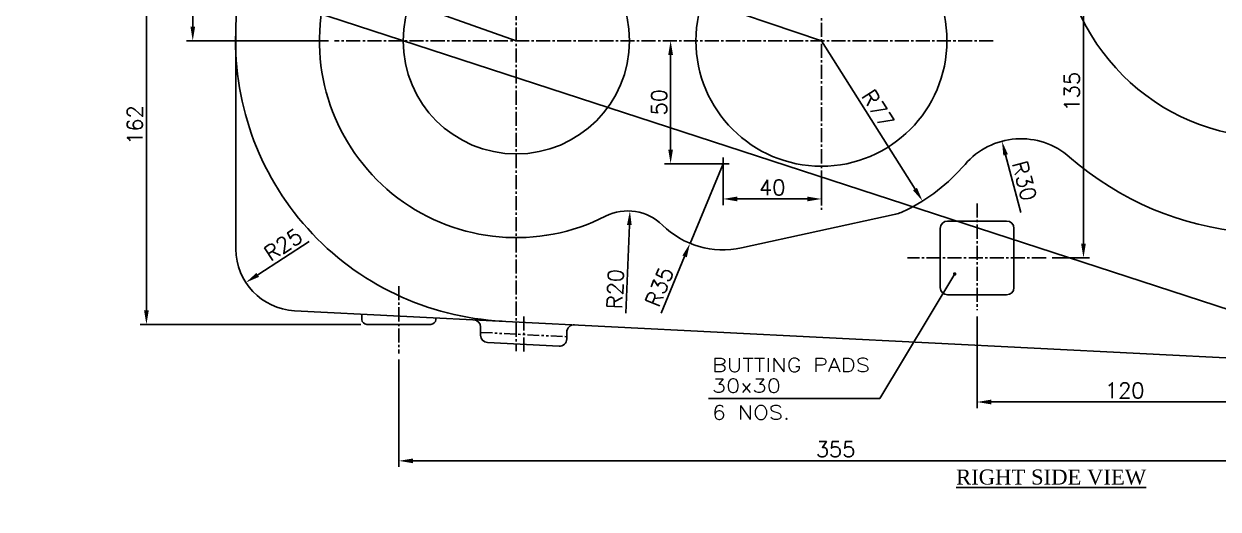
# Model space of a CAD drawing. Header units: millimetres. Extents: x -3508 to 12243, y -3609 to 4092.
# Drawn here: x 6301.1 to 6786.4, y 2666.2 to 2863.3 of the extents above; entities that cross this region are included whole.
import ezdxf

# ---------------------------------------------------------------- set-up
doc = ezdxf.new("R2010")
doc.units = ezdxf.units.MM
doc.header["$LTSCALE"] = 0.3
doc.header["$PDSIZE"] = -50
doc.linetypes.add('CENTER2', pattern=[28.575, 19.05, -3.175, 3.175, -3.175])
doc.linetypes.add('PHANTOM2', pattern=[31.75, 15.875, -3.175, 3.175, -3.175, 3.175, -3.175])
doc.layers.add('center', color=1, linetype='CENTER2')
doc.layers.add('CHAIN ...', color=8, linetype='PHANTOM2')
doc.styles.add('ROMANTIC', font='romantic.ttf')
doc.styles.add('rs', font='romans.shx')
doc.styles.get("Standard").update_dxf_attribs({"font": 'romans.shx', "width": 1.2})
doc.dimstyles.new('sarab', dxfattribs={"dimscale": 3, "dimtxt": 2.5, "dimasz": 2.3, "dimexe": 1, "dimexo": 1, "dimtad": 1, "dimdec": 3, "dimdsep": 46, "dimtxsty": 'rs', "dimcen": 0, "dimclrd": 1, "dimclre": 1, "dimclrt": 7, "dimadec": 3, "dimazin": 2, "dimtfac": 1, "dimtdec": 3, "dimtmove": 0, "dimatfit": 3, "dimfxl": 0, "dimarcsym": 0})

# ---------------------------------------------------------------- blocks, each defined once
blk = doc.blocks.new('*D732')
at = {"color": 1, "lineweight": -2, "transparency": 16777216}
blk.add_line((6501.24, 2856.48), (6431.24, 2881.25), dxfattribs=at)
at = {"color": 1, "transparency": 16777216}
blk.add_solid([(6431.56, 2882.15), (6430.92, 2880.35), (6425.82, 2883.17)], dxfattribs=at)
at = {"layer": 'Defpoints', "color": 0, "transparency": 16777216}
for p in [(6425.82, 2883.17), (6501.24, 2856.48)]:
    blk.add_point(p, dxfattribs=at)
at = {"color": 7, "transparency": 16777216, "insert": (6471.48, 2871.98), "char_height": 6.25, "attachment_point": 5, "rotation": 340.5107, "style": 'rs'}
blk.add_mtext('R80', dxfattribs=at)
blk = doc.blocks.new('*D733')
at = {"color": 1, "lineweight": -2, "transparency": 16777216}
blk.add_line((6545.7, 2745.79), (6547.17, 2781.59), dxfattribs=at)
at = {"color": 1, "transparency": 16777216}
blk.add_solid([(6546.22, 2781.63), (6548.13, 2781.55), (6547.41, 2787.33)], dxfattribs=at)
at = {"layer": 'Defpoints', "color": 0, "transparency": 16777216}
for p in [(6547.41, 2787.33), (6546.59, 2767.35)]:
    blk.add_point(p, dxfattribs=at)
at = {"color": 7, "transparency": 16777216, "insert": (6541.41, 2755.57), "char_height": 6.25, "attachment_point": 5, "rotation": 87.6388, "style": 'rs'}
blk.add_mtext('R20', dxfattribs=at)
blk = doc.blocks.new('*D734')
at = {"color": 1, "lineweight": -2, "transparency": 16777216}
for p, q in [((6585.24, 2806.48), (6571.83, 2774.15)), ((6560.06, 2745.8), (6569.62, 2768.84))]:
    blk.add_line(p, q, dxfattribs=at)
at = {"color": 1, "transparency": 16777216}
blk.add_solid([(6568.74, 2769.21), (6570.51, 2768.47), (6571.83, 2774.15)], dxfattribs=at)
at = {"layer": 'Defpoints', "color": 0, "transparency": 16777216}
for p in [(6585.24, 2806.48), (6571.83, 2774.15)]:
    blk.add_point(p, dxfattribs=at)
at = {"color": 7, "transparency": 16777216, "insert": (6559.41, 2756.46), "char_height": 6.25, "attachment_point": 5, "rotation": 67.466, "style": 'rs'}
blk.add_mtext('R35', dxfattribs=at)
blk = doc.blocks.new('*D735')
at = {"color": 1, "lineweight": -2, "transparency": 16777216}
blk.add_line((6625.24, 2856.48), (6663.26, 2796.22), dxfattribs=at)
at = {"color": 1, "transparency": 16777216}
blk.add_solid([(6664.07, 2796.73), (6662.45, 2795.71), (6666.32, 2791.35)], dxfattribs=at)
at = {"layer": 'Defpoints', "color": 0, "transparency": 16777216}
for p in [(6625.24, 2856.48), (6666.32, 2791.35)]:
    blk.add_point(p, dxfattribs=at)
at = {"color": 7, "transparency": 16777216, "insert": (6648.21, 2828.85), "char_height": 6.25, "attachment_point": 5, "rotation": 302.2476, "style": 'rs'}
blk.add_mtext('R77', dxfattribs=at)
blk = doc.blocks.new('*D736')
at = {"color": 1, "lineweight": -2, "transparency": 16777216}
for p, q in [((6386.1, 2903.23), (6367.25, 2903.23)), ((6369.75, 2897.48), (6369.75, 2862.23)), ((6424.86, 2856.48), (6367.25, 2856.48))]:
    blk.add_line(p, q, dxfattribs=at)
at = {"color": 1, "transparency": 16777216}
for points in [[(6368.8, 2897.48), (6370.71, 2897.48), (6369.75, 2903.23)], [(6368.8, 2862.23), (6370.71, 2862.23), (6369.75, 2856.48)]]:
    blk.add_solid(points, dxfattribs=at)
at = {"layer": 'Defpoints', "color": 0, "transparency": 16777216}
for p in [(6388.6, 2903.23), (6369.75, 2856.48), (6427.36, 2856.48)]:
    blk.add_point(p, dxfattribs=at)
at = {"color": 7, "transparency": 16777216, "insert": (6365.07, 2879.85), "char_height": 6.25, "attachment_point": 5, "rotation": 90, "style": 'rs'}
blk.add_mtext('46.6', dxfattribs=at)
blk = doc.blocks.new('*D421')
at = {"color": 1, "lineweight": -2, "transparency": 16777216}
for p, q in [((6563.94, 2812.23), (6563.94, 2850.73)), ((6582.74, 2806.48), (6561.44, 2806.48))]:
    blk.add_line(p, q, dxfattribs=at)
at = {"color": 1, "transparency": 16777216}
for points in [[(6562.99, 2850.73), (6564.9, 2850.73), (6563.94, 2856.48)], [(6562.99, 2812.23), (6564.9, 2812.23), (6563.94, 2806.48)]]:
    blk.add_solid(points, dxfattribs=at)
at = {"layer": 'Defpoints', "color": 0, "transparency": 16777216}
for p in [(6563.94, 2856.48), (6563.94, 2856.48), (6585.24, 2806.48)]:
    blk.add_point(p, dxfattribs=at)
at = {"color": 7, "transparency": 16777216, "insert": (6559.26, 2831.48), "char_height": 6.25, "attachment_point": 5, "rotation": 90, "style": 'rs'}
blk.add_mtext('50', dxfattribs=at)
blk = doc.blocks.new('*D744')
at = {"color": 1, "lineweight": -2, "transparency": 16777216}
for p, q in [((6585.24, 2803.98), (6585.24, 2789.69)), ((6625.24, 2802.98), (6625.24, 2789.69)), ((6590.99, 2792.19), (6619.49, 2792.19))]:
    blk.add_line(p, q, dxfattribs=at)
at = {"color": 1, "transparency": 16777216}
for points in [[(6590.99, 2793.15), (6590.99, 2791.23), (6585.24, 2792.19)], [(6619.49, 2793.15), (6619.49, 2791.23), (6625.24, 2792.19)]]:
    blk.add_solid(points, dxfattribs=at)
at = {"layer": 'Defpoints', "color": 0, "transparency": 16777216}
for p in [(6585.24, 2806.48), (6625.24, 2805.48), (6625.24, 2792.19)]:
    blk.add_point(p, dxfattribs=at)
at = {"color": 7, "transparency": 16777216, "insert": (6605.24, 2796.87), "char_height": 6.25, "attachment_point": 5, "style": 'rs'}
blk.add_mtext('40', dxfattribs=at)
blk = doc.blocks.new('*D533')
at = {"color": 1, "lineweight": -2, "transparency": 16777216}
blk.add_line((6706.32, 2786.66), (6700.08, 2810.09), dxfattribs=at)
at = {"color": 1, "transparency": 16777216}
blk.add_solid([(6701.01, 2810.34), (6699.15, 2809.85), (6698.6, 2815.65)], dxfattribs=at)
at = {"layer": 'Defpoints', "color": 0, "transparency": 16777216}
for p in [(6698.6, 2815.65), (6706.32, 2786.66)]:
    blk.add_point(p, dxfattribs=at)
at = {"color": 7, "transparency": 16777216, "insert": (6707.73, 2799.58), "char_height": 6.25, "attachment_point": 5, "rotation": 284.9209, "style": 'rs'}
blk.add_mtext('R30', dxfattribs=at)
blk = doc.blocks.new('*D547')
at = {"color": 1, "lineweight": -2, "transparency": 16777216}
blk.add_line((6417.11, 2774.85), (6396.14, 2761.33), dxfattribs=at)
at = {"color": 1, "transparency": 16777216}
blk.add_solid([(6395.62, 2762.14), (6396.66, 2760.53), (6391.31, 2758.22)], dxfattribs=at)
at = {"layer": 'Defpoints', "color": 0, "transparency": 16777216}
for p in [(6412.32, 2771.77), (6391.31, 2758.22)]:
    blk.add_point(p, dxfattribs=at)
at = {"color": 7, "transparency": 16777216, "insert": (6406.5, 2773.59), "char_height": 6.25, "attachment_point": 5, "rotation": 32.8159, "style": 'rs'}
blk.add_mtext('R25', dxfattribs=at)
blk = doc.blocks.new('*D618')
at = {"color": 1, "lineweight": -2, "transparency": 16777216}
blk.add_line((6625.24, 2856.48), (6405.26, 2930.96), dxfattribs=at)
at = {"color": 1, "transparency": 16777216}
blk.add_solid([(6405.56, 2931.86), (6404.95, 2930.05), (6399.81, 2932.8)], dxfattribs=at)
at = {"layer": 'Defpoints', "color": 0, "transparency": 16777216}
for p in [(6399.81, 2932.8), (6625.24, 2856.48)]:
    blk.add_point(p, dxfattribs=at)
at = {"color": 7, "transparency": 16777216, "insert": (6433.27, 2926.42), "char_height": 6.25, "attachment_point": 5, "rotation": 341.2956, "style": 'rs'}
blk.add_mtext('R238', dxfattribs=at)
blk = doc.blocks.new('*D635')
at = {"color": 1, "lineweight": -2, "transparency": 16777216}
for p, q in [((6367.25, 2903.23), (6348.42, 2903.23)), ((6350.92, 2897.48), (6350.92, 2746.98)), ((6437.99, 2741.23), (6348.42, 2741.23))]:
    blk.add_line(p, q, dxfattribs=at)
at = {"color": 1, "transparency": 16777216}
for points in [[(6349.96, 2897.48), (6351.88, 2897.48), (6350.92, 2903.23)], [(6349.96, 2746.98), (6351.88, 2746.98), (6350.92, 2741.23)]]:
    blk.add_solid(points, dxfattribs=at)
at = {"layer": 'Defpoints', "color": 0, "transparency": 16777216}
for p in [(6369.75, 2903.23), (6350.92, 2741.23), (6440.49, 2741.23)]:
    blk.add_point(p, dxfattribs=at)
at = {"color": 7, "transparency": 16777216, "insert": (6346.24, 2822.23), "char_height": 6.25, "attachment_point": 5, "rotation": 90, "style": 'rs'}
blk.add_mtext('162', dxfattribs=at)
blk = doc.blocks.new('_DatumFilled')
at = {"color": 0, "linetype": 'ByBlock'}
blk.add_solid([(0, 0.577), (-1, 0), (0, -0.577)], dxfattribs=at)
blk = doc.blocks.new('*D636')
at = {"color": 1, "lineweight": -2, "transparency": 16777216}
for p, q in [((6453.49, 2726.93), (6453.49, 2683.28)), ((6808.49, 2704.95), (6808.49, 2683.28)), ((6802.74, 2685.78), (6459.24, 2685.78))]:
    blk.add_line(p, q, dxfattribs=at)
at = {"color": 1, "transparency": 16777216}
for points in [[(6459.24, 2686.74), (6459.24, 2684.82), (6453.49, 2685.78)], [(6802.74, 2686.74), (6802.74, 2684.82), (6808.49, 2685.78)]]:
    blk.add_solid(points, dxfattribs=at)
at = {"layer": 'Defpoints', "color": 0, "transparency": 16777216}
for p in [(6453.49, 2729.43), (6808.49, 2707.45), (6453.49, 2685.78)]:
    blk.add_point(p, dxfattribs=at)
at = {"color": 7, "transparency": 16777216, "insert": (6630.99, 2690.47), "char_height": 6.25, "attachment_point": 5, "style": 'rs'}
blk.add_mtext('355', dxfattribs=at)
blk = doc.blocks.new('*D641')
at = {"color": 1, "lineweight": -2, "transparency": 16777216}
for p, q in [((6724.99, 2903.23), (6734.22, 2903.23)), ((6731.72, 2897.48), (6731.72, 2773.98)), ((6719, 2768.23), (6734.22, 2768.23))]:
    blk.add_line(p, q, dxfattribs=at)
at = {"color": 1, "transparency": 16777216}
for points in [[(6730.76, 2897.48), (6732.67, 2897.48), (6731.72, 2903.23)], [(6730.76, 2773.98), (6732.67, 2773.98), (6731.72, 2768.23)]]:
    blk.add_solid(points, dxfattribs=at)
at = {"layer": 'Defpoints', "color": 0, "transparency": 16777216}
for p in [(6722.49, 2903.23), (6716.5, 2768.23), (6731.72, 2768.23)]:
    blk.add_point(p, dxfattribs=at)
at = {"color": 7, "transparency": 16777216, "insert": (6727.03, 2835.73), "char_height": 6.25, "attachment_point": 5, "rotation": 90, "style": 'rs'}
blk.add_mtext('135', dxfattribs=at)
blk = doc.blocks.new('*D642')
at = {"color": 1, "lineweight": -2, "transparency": 16777216}
for p, q in [((6688.49, 2744.49), (6688.49, 2707.19)), ((6802.74, 2709.69), (6694.24, 2709.69)), ((6808.49, 2709.95), (6808.49, 2712.19))]:
    blk.add_line(p, q, dxfattribs=at)
at = {"color": 1, "transparency": 16777216}
for points in [[(6694.24, 2710.65), (6694.24, 2708.73), (6688.49, 2709.69)], [(6802.74, 2710.65), (6802.74, 2708.73), (6808.49, 2709.69)]]:
    blk.add_solid(points, dxfattribs=at)
at = {"layer": 'Defpoints', "color": 0, "transparency": 16777216}
for p in [(6688.49, 2746.99), (6688.49, 2709.69), (6808.49, 2707.45)]:
    blk.add_point(p, dxfattribs=at)
at = {"color": 7, "transparency": 16777216, "insert": (6748.49, 2714.37), "char_height": 6.25, "attachment_point": 5, "style": 'rs'}
blk.add_mtext('120', dxfattribs=at)

msp = doc.modelspace()

# ---------------------------------------------------------------- linework, layer by layer
for p, q in [((2666.3122, 4091.8082), (8019.6586, 2346.5266)), ((6387.3192, 2862.6541), (6387.3192, 2771.7667)), ((6592.7057, 2772.2823), (6654.7442, 2785.8291)), ((6700.489, 2783.2266), (6676.489, 2783.2266)), ((6673.489, 2780.2266), (6673.489, 2756.2266)), ((6703.489, 2780.2266), (6703.489, 2756.2266)), ((6700.489, 2753.2266), (6676.489, 2753.2266)), ((6411.0582, 2746.7985), (6808.489, 2726.7266)), ((6438.489, 2745.4131), (6438.489, 2743.2266)), ((6468.489, 2743.898), (6468.489, 2743.2266)), ((6466.489, 2741.2266), (6440.489, 2741.2266)), ((6486.739, 2740.124), (6486.739, 2736.8171)), ((6521.739, 2738.0533), (6521.739, 2735.3525)), ((6489.5877, 2733.821), (6518.5877, 2732.3563))]:
    msp.add_line(p, q)
at = {"color": 1}
for p, q in [((6582.739, 2806.4766), (6587.739, 2806.4766)), ((6585.239, 2803.9766), (6585.239, 2808.9766))]:
    msp.add_line(p, q, dxfattribs=at)
for centre, radius in [((6808.489, 2903.2266), 86), ((6625.239, 2856.4766), 51), ((6501.239, 2856.4766), 46)]:
    msp.add_circle(centre, radius)
for centre, radius, start, end in [((6808.489, 2903.2266), 125, 228.766761, 158.607175), ((6625.239, 2856.4766), 238, 138.426859, 178.512653), ((6501.239, 2856.4766), 80, 105.104368, 296.966472), ((6501.239, 2856.4766), 114.0872, 176.896041, 267.108781), ((6706.3245, 2786.6615), 30, 48.766761, 139.271366), ((6625.239, 2856.4766), 77, 296.281432, 319.271366), ((6546.5859, 2767.3494), 20, 45.349239, 116.966472), ((6650.4775, 2805.3687), 20, 282.317811, 296.281432), ((6585.239, 2806.4766), 35, 225.349239, 282.317811), ((6676.489, 2780.2266), 3, 90, 180), ((6700.489, 2780.2266), 3, 0, 90), ((6412.3192, 2771.7667), 25, 180, 267.108781), ((6676.489, 2756.2266), 3, 180, 270), ((6700.489, 2756.2266), 3, 270, 0), ((6440.489, 2743.2266), 2, 180, 270), ((6466.489, 2743.2266), 2, 270, 0), ((6483.739, 2740.124), 3, 0, 87.108781), ((6524.739, 2738.0533), 3, 87.108781, 180), ((6489.739, 2736.8171), 3, 180, 267.108781), ((6518.739, 2735.3525), 3, 267.108781, 0)]:
    msp.add_arc(centre, radius, start, end)
at = {"layer": 'center'}
for p, q in [((6501.239, 2939.0669), (6501.239, 2730.3686)), ((6625.239, 2923.8086), (6625.239, 2787.807)), ((6695.0258, 2856.4766), (6427.3608, 2856.4766)), ((6688.489, 2790.3339), (6688.489, 2746.9867)), ((6716.5029, 2768.2266), (6660.2112, 2768.2266)), ((6453.489, 2756.7284), (6453.489, 2729.4319)), ((6504.239, 2744.4376), (6504.239, 2730.0656))]:
    msp.add_line(p, q, dxfattribs=at)
at = {"layer": 'CHAIN ...'}
msp.add_line((6486.739, 2737.9699), (6521.739, 2736.2023), dxfattribs=at)

# ---------------------------------------------------------------- texts
at = {"width": 1.2}
for s, p in [('BUTTING PADS', (6580.7062, 2721.9286)), ('30x30', (6580.7062, 2713.4911)), ('6 NOS.', (6580.7062, 2702.5762))]:
    msp.add_text(s, height=5.625, dxfattribs=at).set_placement(p)
at = {"style": 'ROMANTIC'}
msp.add_text('%%URIGHT SIDE VIEW', height=6.1, dxfattribs=at).set_placement((6679.9419, 2676.1512))

# ---------------------------------------------------------------- dimensions: what is measured, and where the dimension line sits
for center, mpoint, override, picture, middle in [((6625.239, 2856.4766), (6399.8089, 2932.7999), {"dimscale": 2.5, "dimdec": 2, "dimadec": 2, "dimtdec": 2, "dimatfit": 0}, '*D618', (6431.7703, 2921.9788)), ((6501.239, 2856.4766), (6425.8227, 2883.1671), {"dimscale": 2.5, "dimdec": 2, "dimadec": 2, "dimtdec": 2, "dimatfit": 0}, '*D732', (6469.9163, 2867.562)), ((6546.5859, 2767.3494), (6547.4099, 2787.3324), {"dimscale": 2.5, "dimdec": 2, "dimcen": 2.5, "dimadec": 2, "dimtdec": 2}, '*D733', (6546.0923, 2755.3774)), ((6412.3192, 2771.7667), (6391.3088, 2758.2181), {"dimscale": 2.5, "dimdec": 2, "dimcen": 2.5, "dimadec": 2, "dimtdec": 2}, '*D547', (6409.0401, 2769.6521))]:
    dim = msp.add_radius_dim(center=center, mpoint=mpoint, dimstyle='sarab', override=override)
    dim.commit()
    dim.dimension.update_dxf_attribs({"geometry": picture, "text_midpoint": middle, "dimtype": 164})
dim = msp.add_linear_dim(base=(6350.9225, 2741.2266), p1=(6369.7539, 2903.2266), p2=(6440.489, 2741.2266), angle=90, dimstyle='sarab', override={"dimscale": 2.5, "dimtoh": 1, "dimdec": 2, "dimcen": 2.5, "dimadec": 1, "dimtdec": 2, "dimldrblk": 'DatumFilled'})
dim.commit()
dim.dimension.update_dxf_attribs({"geometry": '*D635', "text_midpoint": (6350.9225, 2822.2266), "dimtype": 160})
dim = msp.add_linear_dim(base=(6369.7539, 2856.4766), p1=(6388.5972, 2903.2266), p2=(6427.3608, 2856.4766), angle=90, text='46.6', dimstyle='sarab', override={"dimscale": 2.5, "dimdec": 2, "dimadec": 2, "dimtdec": 2, "dimatfit": 0})
dim.commit()
dim.dimension.update_dxf_attribs({"geometry": '*D736', "text_midpoint": (6365.0664, 2879.8516)})
for base, p1, p2, override, picture, middle in [((6731.7164, 2768.2266), (6722.489, 2903.2266), (6716.5029, 2768.2266), {"dimscale": 2.5, "dimtoh": 1, "dimdec": 2, "dimcen": 2.5, "dimadec": 1, "dimtdec": 2, "dimldrblk": 'DatumFilled'}, '*D641', (6727.0289, 2835.7266)), ((6563.9446, 2856.4766), (6585.239, 2806.4766), (6563.9446, 2856.4766), {"dimscale": 2.5, "dimdec": 2, "dimadec": 2, "dimtdec": 2, "dimatfit": 0}, '*D421', (6559.2571, 2831.4766))]:
    dim = msp.add_linear_dim(base=base, p1=p1, p2=p2, angle=90, dimstyle='sarab', override=override)
    dim.commit()
    dim.dimension.update_dxf_attribs({"geometry": picture, "text_midpoint": middle})
for center, mpoint, override, picture, middle in [((6625.239, 2856.4766), (6666.3246, 2791.3538), {"dimscale": 2.5, "dimdec": 2, "dimadec": 2, "dimtdec": 2, "dimatfit": 0}, '*D735', (6648.2122, 2828.8479)), ((6706.3245, 2786.6615), (6698.6, 2815.65), {"dimscale": 2.5, "dimdec": 2, "dimadec": 2, "dimtdec": 2, "dimatfit": 0}, '*D533', (6707.732, 2799.5847)), ((6585.239, 2806.4766), (6571.8259, 2774.1487), {"dimscale": 2.5, "dimdec": 2, "dimcen": 2.5, "dimadec": 2, "dimtdec": 2}, '*D734', (6559.4108, 2756.4577))]:
    dim = msp.add_radius_dim(center=center, mpoint=mpoint, dimstyle='sarab', override=override)
    dim.commit()
    dim.dimension.update_dxf_attribs({"geometry": picture, "text_midpoint": middle})
for base, p1, p2, override, picture, middle in [((6625.239, 2792.1874), (6585.239, 2806.4766), (6625.239, 2805.4766), {"dimscale": 2.5, "dimdec": 2, "dimadec": 2, "dimtdec": 2, "dimatfit": 0}, '*D744', (6605.239, 2796.8749)), ((6688.489, 2709.6871), (6808.489, 2707.452), (6688.489, 2746.9867), {"dimscale": 2.5, "dimtoh": 1, "dimdec": 2, "dimcen": 2.5, "dimadec": 1, "dimtdec": 2, "dimldrblk": 'DatumFilled'}, '*D642', (6748.489, 2714.3746))]:
    dim = msp.add_linear_dim(base=base, p1=p1, p2=p2, dimstyle='sarab', override=override)
    dim.commit()
    dim.dimension.update_dxf_attribs({"geometry": picture, "text_midpoint": middle})
dim = msp.add_linear_dim(base=(6453.489, 2685.7797), p1=(6808.489, 2707.452), p2=(6453.489, 2729.4319), dimstyle='sarab', override={"dimscale": 2.5, "dimtoh": 1, "dimdec": 2, "dimcen": 2.5, "dimadec": 1, "dimtdec": 2, "dimldrblk": 'DatumFilled'})
dim.commit()
dim.dimension.update_dxf_attribs({"geometry": '*D636', "text_midpoint": (6630.989, 2685.7797), "dimtype": 160})

# ---------------------------------------------------------------- leaders
msp.add_leader([(6679.3951, 2761.7212), (6648.9149, 2711.1452), (6579.3536, 2711.1452)], dimstyle='sarab', override={"dimscale": 2.5, "dimgap": 0.625, "dimtad": 0, "dimtoh": 1, "dimdec": 2, "dimcen": 2.5, "dimadec": 1, "dimtdec": 2, "dimldrblk": 'DotSmall'})

doc.saveas('drawing.dxf')
